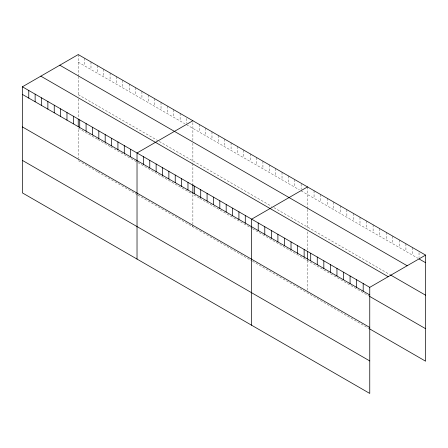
<?xml version="1.0" encoding="UTF-8"?>
<svg xmlns="http://www.w3.org/2000/svg" width="448" height="448" viewBox="0 0 448 448"><rect width="100%" height="100%" fill="white"/><g stroke="black" fill="none" stroke-linecap="round" stroke-linejoin="round"><path stroke-width="0.34" stroke-dasharray="2.24 1.68" d="M192.87 143.248L192.87 162.943M192.87 140.538L192.87 120.736M307.502 209.423L307.502 229.124M307.502 208.751L307.502 186.917M78.243 62.171L184.766 123.67M186.502 124.673L299.393 189.851M301.129 190.854L417.844 258.238M78.243 94.668L158.715 141.131M159.292 141.467L271.606 206.31M273.918 207.642L389.81 274.551M97.35 139.188L78.243 128.156L78.243 157.948M97.927 139.518L110.085 146.541M110.662 146.871L137.295 162.249M137.872 162.585L192.293 194.001M199.242 198.01L192.87 194.337L192.87 224.129M199.819 198.346L251.922 228.43M252.498 228.76L368.934 295.982M97.35 171.685L78.243 160.658L78.243 158.626M97.927 172.021L137.295 194.746M137.872 195.082L199.242 230.513M199.819 230.849L251.922 260.926M252.498 261.262L368.934 328.485M419.037 252.7L419.037 257.544M412.479 247.526L412.479 255.142M405.916 243.74L405.916 251.35M399.353 239.949L399.353 247.565M392.795 236.163L392.795 243.774M386.232 232.378L386.232 239.988M379.674 228.586L379.674 236.197M373.111 224.801L373.111 232.411M366.548 221.01L366.548 228.62M359.99 217.224L359.99 224.834M353.427 213.433L353.427 221.049M346.864 209.647L346.864 217.258M340.306 205.856L340.306 213.472M333.743 202.07L333.743 209.681M327.18 198.285L327.18 205.895M320.622 194.494L320.622 202.104M314.059 190.708L314.059 198.318M307.502 231.913L307.502 250.051M307.502 260.512L307.502 290.304M301.129 183.932L301.129 189.47M294.762 179.564L294.762 187.174M288.394 175.89L288.394 183.501M282.027 172.211L282.027 179.822M275.66 168.538L275.66 176.148M269.287 164.858L269.287 172.469M262.92 161.179L262.92 168.795M256.553 157.506L256.553 165.116M250.186 153.826L250.186 161.442M243.818 150.153L243.818 157.763M237.451 146.474L237.451 154.09M231.078 142.8L231.078 150.41M224.711 139.121L224.711 146.731M218.344 135.447L218.344 143.058M211.977 131.768L211.977 139.378M205.61 128.094L205.61 135.705M199.242 124.415L199.242 132.026M192.87 163.643L192.87 184.57M192.87 224.806L192.87 226.834M186.502 118.446L186.502 123.29M180.135 113.383L180.135 120.999M173.768 109.71L173.768 117.32M167.401 106.03L167.401 113.646M161.028 102.357L161.028 109.967M154.661 98.678L154.661 106.288M148.294 95.004L148.294 102.614M141.926 91.325L141.926 98.935M135.559 87.651L135.559 95.262M129.192 83.972L129.192 91.582M122.819 80.293L122.819 87.909M116.452 76.619L116.452 84.23M110.085 72.94L110.085 80.556M103.718 69.266L103.718 76.877M97.35 65.587L97.35 73.203M90.978 61.914L90.978 69.524M84.61 58.234L84.61 65.845M78.243 54.561L78.243 75.712M78.243 76.39L78.243 96.068M78.243 98.857L78.243 118.39"/><path stroke-width="0.67" d="M22.4 86.8L369.757 287.342L369.757 393.439L22.4 192.898L22.4 86.8L78.243 54.561L425.6 255.102L425.6 361.2L369.533 328.826M192.87 120.736L137.026 152.981L137.026 259.078M307.502 186.917L251.653 219.162L251.653 325.254M369.757 287.342L425.6 255.102M419.037 258.927L425.6 262.713M59.814 65.201L407.17 265.742M390.41 274.898L425.6 295.215M40.83 76.16L388.186 276.707M22.4 94.41L369.757 294.958M369.533 296.33L425.6 328.698M22.4 126.913L369.757 327.454M22.4 160.395L369.757 360.942M363.194 283.556L363.194 291.166M356.636 279.77L356.636 287.381M350.073 275.979L350.073 283.59M343.51 272.194L343.51 279.804M336.952 268.402L336.952 276.018M330.389 264.617L330.389 272.227M323.826 260.826L323.826 268.442M317.268 257.04L317.268 264.65M310.705 253.254L310.705 260.865M307.502 251.446L307.502 259.118M304.142 249.463L304.142 257.074M297.584 245.678L297.584 253.288M291.021 241.886L291.021 249.497M284.463 238.101L284.463 245.711M277.9 234.31L277.9 241.926M271.337 230.524L271.337 238.134M264.779 226.733L264.779 234.349M258.216 222.947L258.216 230.558M245.286 215.482L245.286 223.093M238.918 211.809L238.918 219.419M232.551 208.13L232.551 215.74M226.184 204.45L226.184 212.066M219.817 200.777L219.817 208.387M213.444 197.098L213.444 204.714M207.077 193.424L207.077 201.034M200.71 189.745L200.71 197.355M194.342 186.071L194.342 193.682M192.87 184.57L192.87 193.637M187.975 182.392L187.975 190.002M181.602 178.718L181.602 186.329M175.235 175.039L175.235 182.65M168.868 171.366L168.868 178.976M162.501 167.686L162.501 175.297M156.134 164.007L156.134 171.623M149.766 160.334L149.766 167.944M143.394 156.654L143.394 164.27M130.659 149.302L130.659 156.918M124.292 145.628L124.292 153.238M117.925 141.949L117.925 149.559M111.552 138.275L111.552 145.886M105.185 134.596L105.185 142.206M98.818 130.922L98.818 138.533M92.45 127.243L92.45 134.854M86.083 123.564L86.083 131.18M79.716 119.89L79.716 127.501M78.243 119.09L78.243 126.762M73.343 116.211L73.343 123.827M66.976 112.538L66.976 120.148M60.609 108.858L60.609 116.474M54.242 105.185L54.242 112.795M47.874 101.506L47.874 109.116M41.507 97.832L41.507 105.442M35.134 94.153L35.134 101.763M28.767 90.479L28.767 98.09"/></g></svg>
